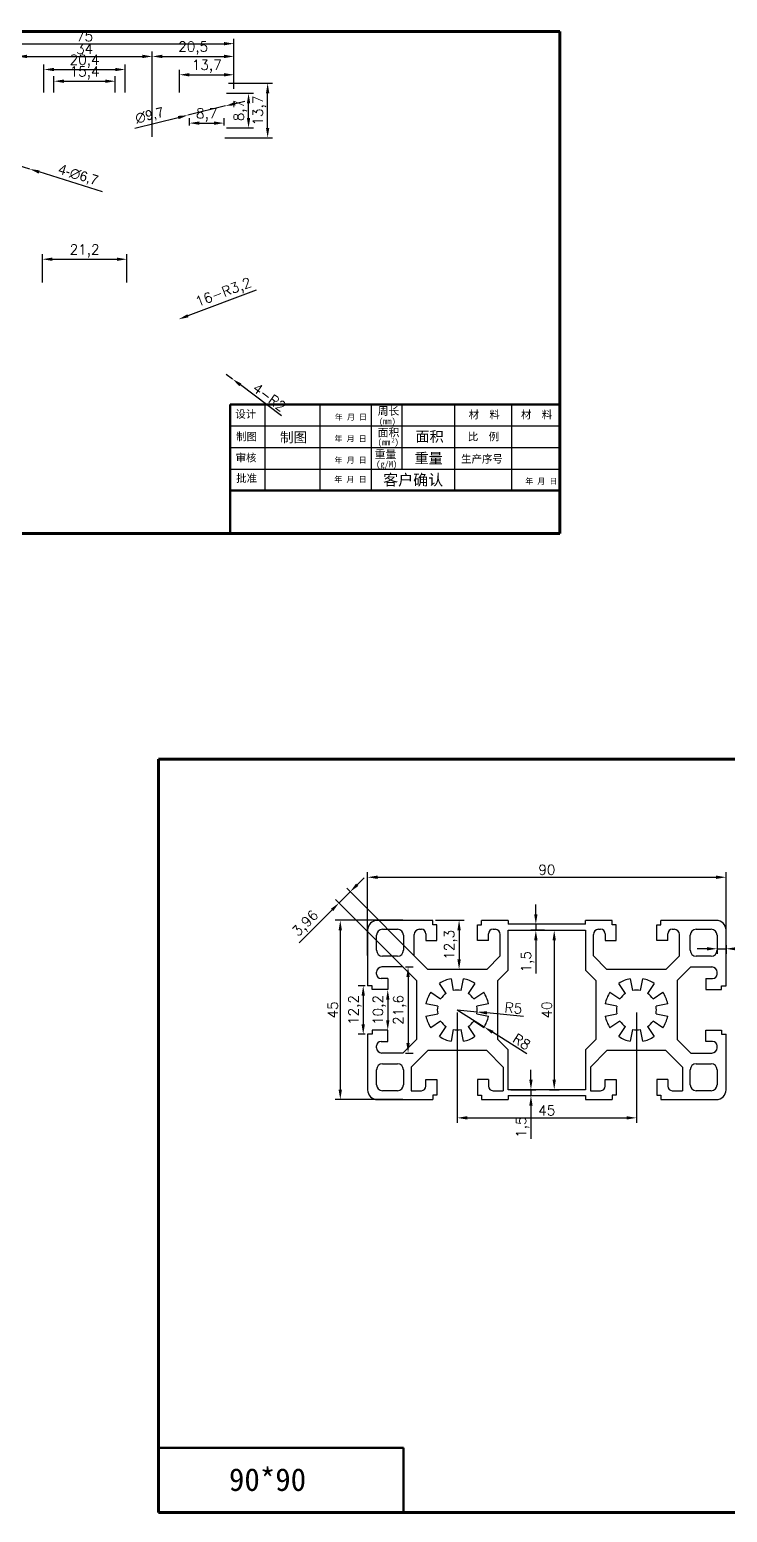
# Model space of a CAD drawing. Header units: millimetres. Extents: x 667 to 3290, y 428 to 2286.
# Drawn here: x 944.8 to 1120, y 1030.2 to 1402.3 of the extents above; entities that cross this region are included whole.
import ezdxf

# ---------------------------------------------------------------- set-up
doc = ezdxf.new("R2010")
doc.units = ezdxf.units.MM
doc.layers.add('实体1', color=5, linetype='Continuous', lineweight=50)
doc.layers.add('标注层', color=210, linetype='Continuous', lineweight=0)
doc.layers.add('细线', color=100, linetype='Continuous')
doc.styles.get("Standard").update_dxf_attribs({"font": 'txt', "bigfont": 'gbcbig.shx'})
doc.styles.add('宋体', font='', dxfattribs={"height": 2.5})
doc.styles.add('文字', font='')
doc.styles.get('宋体').set_extended_font_data('SimSun')
doc.styles.get('文字').set_extended_font_data('KaiTi_GB2312')
doc.dimstyles.new('ISO-25', dxfattribs={"dimtxt": 2.5, "dimasz": 2.5, "dimexe": 1.25, "dimexo": 0.625, "dimtad": 1, "dimtxsty": 'Standard', "dimcen": 2.5, "dimadec": 0, "dimazin": 0, "dimtfac": 1, "dimtmove": 0, "dimatfit": 3, "dimfxl": 1, "dimarcsym": 0})

# ---------------------------------------------------------------- blocks, each defined once
blk = doc.blocks.new('*D766')
at = {"color": 0, "lineweight": -2, "transparency": 16777216}
for p, q in [((1029.67, 1169.91), (1029.67, 1190.8)), ((1119.67, 1169.91), (1119.67, 1190.8)), ((1032.17, 1189.55), (1117.17, 1189.55))]:
    blk.add_line(p, q, dxfattribs=at)
at = {"color": 0, "transparency": 16777216}
for points in [[(1032.17, 1189.97), (1032.17, 1189.13), (1029.67, 1189.55)], [(1117.17, 1189.97), (1117.17, 1189.13), (1119.67, 1189.55)]]:
    blk.add_solid(points, dxfattribs=at)
at = {"layer": 'DEFPOINTS', "color": 0, "transparency": 16777216}
for p in [(1119.67, 1189.55), (1029.67, 1169.29), (1119.67, 1169.29)]:
    blk.add_point(p, dxfattribs=at)
at = {"color": 0, "lineweight": 40, "transparency": 16777216, "insert": (1074.67, 1191.42), "char_height": 2.5, "attachment_point": 5}
blk.add_mtext('90', dxfattribs=at)
blk = doc.blocks.new('*D767')
at = {"color": 0, "lineweight": -2, "transparency": 16777216}
for p, q in [((1038.5, 1178.74), (1021.57, 1178.74)), ((1022.82, 1176.24), (1022.82, 1136.24)), ((1038.5, 1133.74), (1021.57, 1133.74))]:
    blk.add_line(p, q, dxfattribs=at)
at = {"color": 0, "transparency": 16777216}
for points in [[(1022.4, 1176.24), (1023.23, 1176.24), (1022.82, 1178.74)], [(1022.4, 1136.24), (1023.23, 1136.24), (1022.82, 1133.74)]]:
    blk.add_solid(points, dxfattribs=at)
at = {"layer": 'DEFPOINTS', "color": 0, "transparency": 16777216}
for p in [(1039.12, 1178.74), (1022.82, 1133.74), (1039.12, 1133.74)]:
    blk.add_point(p, dxfattribs=at)
at = {"color": 0, "lineweight": 40, "transparency": 16777216, "insert": (1020.94, 1156.24), "char_height": 2.5, "attachment_point": 5, "rotation": 90}
blk.add_mtext('45', dxfattribs=at)
blk = doc.blocks.new('*D768')
at = {"color": 0, "lineweight": -2, "transparency": 16777216}
for p, q in [((1046.7, 1178.74), (1053.89, 1178.74)), ((1052.64, 1176.24), (1052.64, 1168.94)), ((1052.8, 1166.44), (1053.89, 1166.44))]:
    blk.add_line(p, q, dxfattribs=at)
at = {"color": 0, "transparency": 16777216}
for points in [[(1052.22, 1176.24), (1053.06, 1176.24), (1052.64, 1178.74)], [(1052.22, 1168.94), (1053.06, 1168.94), (1052.64, 1166.44)]]:
    blk.add_solid(points, dxfattribs=at)
at = {"layer": 'DEFPOINTS', "color": 0, "transparency": 16777216}
for p in [(1046.07, 1178.74), (1052.17, 1166.44), (1052.64, 1166.44)]:
    blk.add_point(p, dxfattribs=at)
at = {"color": 0, "lineweight": 40, "transparency": 16777216, "insert": (1050.56, 1172.59), "char_height": 2.5, "attachment_point": 5, "rotation": 90}
blk.add_mtext('12,3', dxfattribs=at)
blk = doc.blocks.new('*D769')
at = {"color": 0, "lineweight": -2, "transparency": 16777216}
for p, q in [((1075.3, 1176.24), (1077.77, 1176.24)), ((1076.52, 1173.74), (1076.52, 1138.74)), ((1075.3, 1136.24), (1077.77, 1136.24))]:
    blk.add_line(p, q, dxfattribs=at)
at = {"color": 0, "transparency": 16777216}
for points in [[(1076.11, 1173.74), (1076.94, 1173.74), (1076.52, 1176.24)], [(1076.11, 1138.74), (1076.94, 1138.74), (1076.52, 1136.24)]]:
    blk.add_solid(points, dxfattribs=at)
at = {"layer": 'DEFPOINTS', "color": 0, "transparency": 16777216}
for p in [(1074.67, 1176.24), (1074.67, 1136.24), (1076.52, 1136.24)]:
    blk.add_point(p, dxfattribs=at)
at = {"color": 0, "lineweight": 40, "transparency": 16777216, "insert": (1074.65, 1156.24), "char_height": 2.5, "attachment_point": 5, "rotation": 90}
blk.add_mtext('40', dxfattribs=at)
blk = doc.blocks.new('*D770')
at = {"color": 0, "lineweight": -2, "transparency": 16777216}
for p, q in [((1052.17, 1155.61), (1052.17, 1127.92)), ((1097.17, 1155.61), (1097.17, 1127.92)), ((1054.67, 1129.17), (1094.67, 1129.17))]:
    blk.add_line(p, q, dxfattribs=at)
at = {"color": 0, "transparency": 16777216}
for points in [[(1054.67, 1129.58), (1054.67, 1128.75), (1052.17, 1129.17)], [(1094.67, 1129.58), (1094.67, 1128.75), (1097.17, 1129.17)]]:
    blk.add_solid(points, dxfattribs=at)
at = {"layer": 'DEFPOINTS', "color": 0, "transparency": 16777216}
for p in [(1052.17, 1156.24), (1097.17, 1156.24), (1097.17, 1129.17)]:
    blk.add_point(p, dxfattribs=at)
at = {"color": 0, "lineweight": 40, "transparency": 16777216, "insert": (1074.67, 1131.04), "char_height": 2.5, "attachment_point": 5}
blk.add_mtext('45', dxfattribs=at)
blk = doc.blocks.new('*D771')
at = {"color": 0, "lineweight": -2, "transparency": 16777216}
for p, q in [((1027.07, 1187.67), (1028.84, 1189.44)), ((1041.53, 1164.08), (1021.62, 1183.99)), ((1025.3, 1185.9), (1022.5, 1183.1)), ((1044.33, 1166.88), (1024.42, 1186.79)), ((1020.74, 1181.34), (1012.49, 1173.09))]:
    blk.add_line(p, q, dxfattribs=at)
at = {"color": 0, "transparency": 16777216}
for points in [[(1026.78, 1187.97), (1027.37, 1187.38), (1025.3, 1185.9)], [(1020.44, 1181.63), (1021.03, 1181.04), (1022.5, 1183.1)]]:
    blk.add_solid(points, dxfattribs=at)
at = {"layer": 'DEFPOINTS', "color": 0, "transparency": 16777216}
for p in [(1022.5, 1183.1), (1044.77, 1166.44), (1041.97, 1163.64)]:
    blk.add_point(p, dxfattribs=at)
at = {"color": 0, "lineweight": 40, "transparency": 16777216, "insert": (1014.25, 1177.8), "char_height": 2.5, "attachment_point": 5, "rotation": 45}
blk.add_mtext('3,96', dxfattribs=at)
blk = doc.blocks.new('*D772')
at = {"color": 0, "lineweight": -2, "transparency": 16777216}
for p, q in [((1034.11, 1161.34), (1033.48, 1161.34)), ((1034.73, 1158.84), (1034.73, 1153.64)), ((1034.11, 1151.14), (1033.48, 1151.14))]:
    blk.add_line(p, q, dxfattribs=at)
at = {"color": 0, "transparency": 16777216}
for points in [[(1034.32, 1158.84), (1035.15, 1158.84), (1034.73, 1161.34)], [(1034.32, 1153.64), (1035.15, 1153.64), (1034.73, 1151.14)]]:
    blk.add_solid(points, dxfattribs=at)
at = {"layer": 'DEFPOINTS', "color": 0, "transparency": 16777216}
for p in [(1034.73, 1161.34), (1034.73, 1151.14), (1034.73, 1151.14)]:
    blk.add_point(p, dxfattribs=at)
at = {"color": 0, "lineweight": 40, "transparency": 16777216, "insert": (1032.65, 1156.24), "char_height": 2.5, "attachment_point": 5, "rotation": 90}
blk.add_mtext('10,2', dxfattribs=at)
blk = doc.blocks.new('*D773')
at = {"color": 0, "lineweight": -2, "transparency": 16777216}
for p, q in [((1029.05, 1162.34), (1027.32, 1162.34)), ((1028.57, 1159.84), (1028.57, 1152.64)), ((1029.05, 1150.14), (1027.32, 1150.14))]:
    blk.add_line(p, q, dxfattribs=at)
at = {"color": 0, "transparency": 16777216}
for points in [[(1028.15, 1159.84), (1028.99, 1159.84), (1028.57, 1162.34)], [(1028.15, 1152.64), (1028.99, 1152.64), (1028.57, 1150.14)]]:
    blk.add_solid(points, dxfattribs=at)
at = {"layer": 'DEFPOINTS', "color": 0, "transparency": 16777216}
for p in [(1029.67, 1162.34), (1028.57, 1150.14), (1029.67, 1150.14)]:
    blk.add_point(p, dxfattribs=at)
at = {"color": 0, "lineweight": 40, "transparency": 16777216, "insert": (1026.49, 1156.24), "char_height": 2.5, "attachment_point": 5, "rotation": 90}
blk.add_mtext('12,2', dxfattribs=at)
blk = doc.blocks.new('*D774')
at = {"color": 0, "lineweight": -2, "transparency": 16777216}
for p, q in [((1039.17, 1167.04), (1041.08, 1167.04)), ((1039.83, 1164.54), (1039.83, 1147.94)), ((1039.17, 1145.44), (1041.08, 1145.44))]:
    blk.add_line(p, q, dxfattribs=at)
at = {"color": 0, "transparency": 16777216}
for points in [[(1039.41, 1164.54), (1040.25, 1164.54), (1039.83, 1167.04)], [(1039.41, 1147.94), (1040.25, 1147.94), (1039.83, 1145.44)]]:
    blk.add_solid(points, dxfattribs=at)
at = {"layer": 'DEFPOINTS', "color": 0, "transparency": 16777216}
for p in [(1038.55, 1167.04), (1038.55, 1145.44), (1039.83, 1145.44)]:
    blk.add_point(p, dxfattribs=at)
at = {"color": 0, "lineweight": 40, "transparency": 16777216, "insert": (1037.75, 1156.24), "char_height": 2.5, "attachment_point": 5, "rotation": 90}
blk.add_mtext('21,6', dxfattribs=at)
blk = doc.blocks.new('*D775')
at = {"color": 0, "lineweight": -2, "transparency": 16777216}
for p, q in [((1052.17, 1156.24), (1057.15, 1155.74)), ((1068.81, 1154.58), (1059.63, 1155.49))]:
    blk.add_line(p, q, dxfattribs=at)
at = {"color": 0, "transparency": 16777216}
blk.add_solid([(1059.68, 1155.91), (1059.59, 1155.08), (1057.15, 1155.74)], dxfattribs=at)
at = {"layer": 'DEFPOINTS', "color": 0, "transparency": 16777216}
for p in [(1052.17, 1156.24), (1057.15, 1155.74)]:
    blk.add_point(p, dxfattribs=at)
at = {"color": 0, "lineweight": 40, "transparency": 16777216, "insert": (1066.3, 1156.71), "char_height": 2.5, "attachment_point": 5, "rotation": 354.3077}
blk.add_mtext('R5', dxfattribs=at)
blk = doc.blocks.new('*D776')
at = {"color": 0, "lineweight": -2, "transparency": 16777216}
for p, q in [((1052.17, 1156.24), (1058.94, 1151.97)), ((1069.65, 1145.22), (1061.06, 1150.64))]:
    blk.add_line(p, q, dxfattribs=at)
at = {"color": 0, "transparency": 16777216}
blk.add_solid([(1061.28, 1150.99), (1060.83, 1150.29), (1058.94, 1151.97)], dxfattribs=at)
at = {"layer": 'DEFPOINTS', "color": 0, "transparency": 16777216}
for p in [(1052.17, 1156.24), (1058.94, 1151.97)]:
    blk.add_point(p, dxfattribs=at)
at = {"color": 0, "lineweight": 40, "transparency": 16777216, "insert": (1068.36, 1148.26), "char_height": 2.5, "attachment_point": 5, "rotation": 327.7838}
blk.add_mtext('R8', dxfattribs=at)
blk = doc.blocks.new('*D777')
at = {"color": 0, "lineweight": -2, "transparency": 16777216}
for p, q in [((1070.68, 1138.74), (1070.68, 1141.24)), ((1065.6, 1136.24), (1071.93, 1136.24)), ((1070.68, 1136.24), (1070.68, 1134.74)), ((1065.6, 1134.74), (1071.93, 1134.74)), ((1070.68, 1132.24), (1070.68, 1123.9))]:
    blk.add_line(p, q, dxfattribs=at)
at = {"color": 0, "transparency": 16777216}
for points in [[(1070.27, 1138.74), (1071.1, 1138.74), (1070.68, 1136.24)], [(1070.27, 1132.24), (1071.1, 1132.24), (1070.68, 1134.74)]]:
    blk.add_solid(points, dxfattribs=at)
at = {"layer": 'DEFPOINTS', "color": 0, "transparency": 16777216}
for p in [(1064.97, 1136.24), (1064.97, 1134.74), (1070.68, 1134.74)]:
    blk.add_point(p, dxfattribs=at)
at = {"color": 0, "lineweight": 40, "transparency": 16777216, "insert": (1068.6, 1126.82), "char_height": 2.5, "attachment_point": 5, "rotation": 90}
blk.add_mtext('1,5', dxfattribs=at)
blk = doc.blocks.new('*D778')
at = {"color": 0, "lineweight": -2, "transparency": 16777216}
for p, q in [((1117.42, 1172.49), (1117.42, 1170.35)), ((1119.67, 1172.49), (1119.67, 1170.35)), ((1114.92, 1171.6), (1112.42, 1171.6)), ((1117.42, 1171.6), (1119.67, 1171.6)), ((1122.17, 1171.6), (1133.84, 1171.6))]:
    blk.add_line(p, q, dxfattribs=at)
at = {"color": 0, "transparency": 16777216}
for points in [[(1114.92, 1172.01), (1114.92, 1171.18), (1117.42, 1171.6)], [(1122.17, 1172.01), (1122.17, 1171.18), (1119.67, 1171.6)]]:
    blk.add_solid(points, dxfattribs=at)
at = {"layer": 'DEFPOINTS', "color": 0, "transparency": 16777216}
for p in [(1117.42, 1173.11), (1119.67, 1173.11), (1119.67, 1171.6)]:
    blk.add_point(p, dxfattribs=at)
at = {"color": 0, "lineweight": 40, "transparency": 16777216, "insert": (1129.25, 1173.68), "char_height": 2.5, "attachment_point": 5}
blk.add_mtext('2,25', dxfattribs=at)
blk = doc.blocks.new('*D779')
at = {"color": 0, "lineweight": -2, "transparency": 16777216}
for p, q in [((1071.91, 1180.24), (1071.91, 1182.74)), ((1074.05, 1177.74), (1070.66, 1177.74)), ((1074.05, 1176.24), (1070.66, 1176.24)), ((1071.91, 1177.74), (1071.91, 1176.24)), ((1071.91, 1173.74), (1071.91, 1165.4))]:
    blk.add_line(p, q, dxfattribs=at)
at = {"color": 0, "transparency": 16777216}
for points in [[(1071.49, 1180.24), (1072.33, 1180.24), (1071.91, 1177.74)], [(1071.49, 1173.74), (1072.33, 1173.74), (1071.91, 1176.24)]]:
    blk.add_solid(points, dxfattribs=at)
at = {"layer": 'DEFPOINTS', "color": 0, "transparency": 16777216}
for p in [(1071.91, 1176.24), (1074.67, 1177.74), (1074.67, 1176.24)]:
    blk.add_point(p, dxfattribs=at)
at = {"color": 0, "lineweight": 40, "transparency": 16777216, "insert": (1069.83, 1168.32), "char_height": 2.5, "attachment_point": 5, "rotation": 90}
blk.add_mtext('1,5', dxfattribs=at)
blk = doc.blocks.new('*D1271')
at = {"layer": 'DEFPOINTS', "color": 0, "transparency": 16777216}
for p in [(996.13, 1398.75), (921.13, 1386.81), (996.13, 1386.81)]:
    blk.add_point(p, dxfattribs=at)
at = {"layer": '标注层', "color": 0, "lineweight": -2, "transparency": 16777216}
for p, q in [((921.13, 1387.43), (921.13, 1400)), ((996.13, 1387.43), (996.13, 1400)), ((923.63, 1398.75), (993.63, 1398.75))]:
    blk.add_line(p, q, dxfattribs=at)
at = {"layer": '标注层', "color": 0, "transparency": 16777216}
for points in [[(923.63, 1399.17), (923.63, 1398.34), (921.13, 1398.75)], [(993.63, 1399.17), (993.63, 1398.34), (996.13, 1398.75)]]:
    blk.add_solid(points, dxfattribs=at)
at = {"layer": '标注层', "color": 0, "transparency": 16777216, "insert": (958.63, 1400.63), "char_height": 2.5, "attachment_point": 5}
blk.add_mtext('75', dxfattribs=at)
blk = doc.blocks.new('*D1273')
at = {"layer": 'DEFPOINTS', "color": 0, "transparency": 16777216}
for p in [(968.83, 1392.26), (948.43, 1385.91), (968.83, 1385.91)]:
    blk.add_point(p, dxfattribs=at)
at = {"layer": '标注层', "color": 0, "lineweight": -2, "transparency": 16777216}
for p, q in [((948.43, 1386.53), (948.43, 1393.51)), ((950.93, 1392.26), (966.33, 1392.26)), ((968.83, 1386.53), (968.83, 1393.51))]:
    blk.add_line(p, q, dxfattribs=at)
at = {"layer": '标注层', "color": 0, "transparency": 16777216}
for points in [[(950.93, 1392.68), (950.93, 1391.85), (948.43, 1392.26)], [(966.33, 1392.68), (966.33, 1391.85), (968.83, 1392.26)]]:
    blk.add_solid(points, dxfattribs=at)
at = {"layer": '标注层', "color": 0, "transparency": 16777216, "insert": (958.63, 1394.35), "char_height": 2.5, "attachment_point": 5}
blk.add_mtext('20,4', dxfattribs=at)
blk = doc.blocks.new('*D1274')
at = {"layer": 'DEFPOINTS', "color": 0, "transparency": 16777216}
for p in [(966.33, 1389.33), (950.93, 1385.91), (966.33, 1385.91)]:
    blk.add_point(p, dxfattribs=at)
at = {"layer": '标注层', "color": 0, "lineweight": -2, "transparency": 16777216}
for p, q in [((950.93, 1386.53), (950.93, 1390.58)), ((953.43, 1389.33), (963.83, 1389.33)), ((966.33, 1386.53), (966.33, 1390.58))]:
    blk.add_line(p, q, dxfattribs=at)
at = {"layer": '标注层', "color": 0, "transparency": 16777216}
for points in [[(953.43, 1389.75), (953.43, 1388.91), (950.93, 1389.33)], [(963.83, 1389.75), (963.83, 1388.91), (966.33, 1389.33)]]:
    blk.add_solid(points, dxfattribs=at)
at = {"layer": '标注层', "color": 0, "transparency": 16777216, "insert": (958.63, 1391.41), "char_height": 2.5, "attachment_point": 5}
blk.add_mtext('15,4', dxfattribs=at)
blk = doc.blocks.new('*D1276')
at = {"layer": 'DEFPOINTS', "color": 0, "transparency": 16777216}
for p in [(975.63, 1395.55), (941.63, 1374.71), (975.63, 1374.71)]:
    blk.add_point(p, dxfattribs=at)
at = {"layer": '标注层', "color": 0, "lineweight": -2, "transparency": 16777216}
for p, q in [((941.63, 1375.33), (941.63, 1396.8)), ((944.13, 1395.55), (973.13, 1395.55)), ((975.63, 1375.33), (975.63, 1396.8))]:
    blk.add_line(p, q, dxfattribs=at)
at = {"layer": '标注层', "color": 0, "transparency": 16777216}
for points in [[(944.13, 1395.97), (944.13, 1395.13), (941.63, 1395.55)], [(973.13, 1395.97), (973.13, 1395.13), (975.63, 1395.55)]]:
    blk.add_solid(points, dxfattribs=at)
at = {"layer": '标注层', "color": 0, "transparency": 16777216, "insert": (958.63, 1397.43), "char_height": 2.5, "attachment_point": 5}
blk.add_mtext('34', dxfattribs=at)
blk = doc.blocks.new('*D868')
at = {"layer": 'DEFPOINTS', "color": 0, "transparency": 16777216}
for p in [(996.13, 1395.55), (996.13, 1386.81), (975.63, 1374.71)]:
    blk.add_point(p, dxfattribs=at)
at = {"layer": '标注层', "color": 0, "lineweight": -2, "transparency": 16777216}
for p, q in [((975.63, 1375.33), (975.63, 1396.8)), ((978.13, 1395.55), (993.63, 1395.55)), ((996.13, 1387.43), (996.13, 1396.8))]:
    blk.add_line(p, q, dxfattribs=at)
at = {"layer": '标注层', "color": 0, "transparency": 16777216}
for points in [[(978.13, 1395.97), (978.13, 1395.13), (975.63, 1395.55)], [(993.63, 1395.97), (993.63, 1395.13), (996.13, 1395.55)]]:
    blk.add_solid(points, dxfattribs=at)
at = {"layer": '标注层', "color": 0, "transparency": 16777216, "insert": (985.88, 1397.63), "char_height": 2.5, "attachment_point": 5}
blk.add_mtext('20,5', dxfattribs=at)
blk = doc.blocks.new('*D1277')
at = {"layer": 'DEFPOINTS', "color": 0, "transparency": 16777216}
for p in [(996.13, 1390.95), (982.43, 1385.91), (996.13, 1386.81)]:
    blk.add_point(p, dxfattribs=at)
at = {"layer": '标注层', "color": 0, "lineweight": -2, "transparency": 16777216}
for p, q in [((982.43, 1386.53), (982.43, 1392.2)), ((996.13, 1387.43), (996.13, 1392.2)), ((984.93, 1390.95), (993.63, 1390.95))]:
    blk.add_line(p, q, dxfattribs=at)
at = {"layer": '标注层', "color": 0, "transparency": 16777216}
for points in [[(984.93, 1391.36), (984.93, 1390.53), (982.43, 1390.95)], [(993.63, 1391.36), (993.63, 1390.53), (996.13, 1390.95)]]:
    blk.add_solid(points, dxfattribs=at)
at = {"layer": '标注层', "color": 0, "transparency": 16777216, "insert": (989.28, 1393.03), "char_height": 2.5, "attachment_point": 5}
blk.add_mtext('13,7', dxfattribs=at)
blk = doc.blocks.new('*D1278')
at = {"layer": 'DEFPOINTS', "color": 0, "transparency": 16777216}
for p in [(984.93, 1377.61), (993.63, 1378.81), (993.63, 1377.61)]:
    blk.add_point(p, dxfattribs=at)
at = {"layer": '标注层', "color": 0, "lineweight": -2, "transparency": 16777216}
for p, q in [((984.93, 1378.23), (984.93, 1380.06)), ((987.43, 1378.81), (991.13, 1378.81)), ((993.63, 1378.23), (993.63, 1380.06))]:
    blk.add_line(p, q, dxfattribs=at)
at = {"layer": '标注层', "color": 0, "transparency": 16777216}
for points in [[(987.43, 1379.23), (987.43, 1378.39), (984.93, 1378.81)], [(991.13, 1379.23), (991.13, 1378.39), (993.63, 1378.81)]]:
    blk.add_solid(points, dxfattribs=at)
at = {"layer": '标注层', "color": 0, "transparency": 16777216, "insert": (989.28, 1380.89), "char_height": 2.5, "attachment_point": 5}
blk.add_mtext('8,7', dxfattribs=at)
blk = doc.blocks.new('*D1279')
at = {"layer": 'DEFPOINTS', "color": 0, "transparency": 16777216}
for p in [(993.63, 1386.31), (999.79, 1386.31), (993.63, 1377.61)]:
    blk.add_point(p, dxfattribs=at)
at = {"layer": '标注层', "color": 0, "lineweight": -2, "transparency": 16777216}
for p, q in [((994.25, 1386.31), (1001.04, 1386.31)), ((999.79, 1380.11), (999.79, 1383.81)), ((994.25, 1377.61), (1001.04, 1377.61))]:
    blk.add_line(p, q, dxfattribs=at)
at = {"layer": '标注层', "color": 0, "transparency": 16777216}
for points in [[(999.37, 1383.81), (1000.2, 1383.81), (999.79, 1386.31)], [(999.37, 1380.11), (1000.2, 1380.11), (999.79, 1377.61)]]:
    blk.add_solid(points, dxfattribs=at)
at = {"layer": '标注层', "color": 0, "transparency": 16777216, "insert": (997.7, 1381.96), "char_height": 2.5, "attachment_point": 5, "rotation": 90}
blk.add_mtext('8,7', dxfattribs=at)
blk = doc.blocks.new('*D1280')
at = {"layer": 'DEFPOINTS', "color": 0, "transparency": 16777216}
for p in [(994.13, 1388.81), (1004.58, 1388.81), (993.23, 1375.11)]:
    blk.add_point(p, dxfattribs=at)
at = {"layer": '标注层', "color": 0, "lineweight": -2, "transparency": 16777216}
for p, q in [((994.75, 1388.81), (1005.83, 1388.81)), ((1004.58, 1377.61), (1004.58, 1386.31)), ((993.85, 1375.11), (1005.83, 1375.11))]:
    blk.add_line(p, q, dxfattribs=at)
at = {"layer": '标注层', "color": 0, "transparency": 16777216}
for points in [[(1004.16, 1386.31), (1005, 1386.31), (1004.58, 1388.81)], [(1004.16, 1377.61), (1005, 1377.61), (1004.58, 1375.11)]]:
    blk.add_solid(points, dxfattribs=at)
at = {"layer": '标注层', "color": 0, "transparency": 16777216, "insert": (1002.5, 1381.96), "char_height": 2.5, "attachment_point": 5, "rotation": 90}
blk.add_mtext('13,7', dxfattribs=at)
blk = doc.blocks.new('*D1281')
at = {"layer": 'DEFPOINTS', "color": 0, "transparency": 16777216}
for p in [(984.57, 1380.8), (993.99, 1383.11)]:
    blk.add_point(p, dxfattribs=at)
at = {"layer": '标注层', "color": 0, "lineweight": -2, "transparency": 16777216}
for p, q in [((996.42, 1383.71), (998.85, 1384.3)), ((993.99, 1383.11), (984.57, 1380.8)), ((971.22, 1377.53), (982.14, 1380.21))]:
    blk.add_line(p, q, dxfattribs=at)
at = {"layer": '标注层', "color": 0, "transparency": 16777216}
for points in [[(982.04, 1380.61), (982.24, 1379.8), (984.57, 1380.8)], [(996.32, 1384.11), (996.52, 1383.3), (993.99, 1383.11)]]:
    blk.add_solid(points, dxfattribs=at)
at = {"layer": '标注层', "color": 0, "transparency": 16777216, "insert": (974.96, 1380.62), "char_height": 2.5, "attachment_point": 5, "rotation": 13.7816}
blk.add_mtext('{\\fTunga|b0|i0|c0|p2;∅9,7}', dxfattribs=at)
blk = doc.blocks.new('*D1282')
at = {"layer": 'DEFPOINTS', "color": 0, "transparency": 16777216}
for p in [(938.43, 1369.31), (944.83, 1367.3)]:
    blk.add_point(p, dxfattribs=at)
at = {"layer": '标注层', "color": 0, "lineweight": -2, "transparency": 16777216}
for p, q in [((936.05, 1370.07), (933.67, 1370.82)), ((938.43, 1369.31), (944.83, 1367.3)), ((963.16, 1361.53), (947.21, 1366.55))]:
    blk.add_line(p, q, dxfattribs=at)
at = {"layer": '标注层', "color": 0, "transparency": 16777216}
for points in [[(936.17, 1370.46), (935.92, 1369.67), (938.43, 1369.31)], [(947.33, 1366.95), (947.08, 1366.15), (944.83, 1367.3)]]:
    blk.add_solid(points, dxfattribs=at)
at = {"layer": '标注层', "color": 0, "transparency": 16777216, "insert": (957.01, 1365.68), "char_height": 2.5, "attachment_point": 5, "rotation": 342.5245}
blk.add_mtext('{\\fTunga|b0|i0|c0|p2;4-∅6,7}', dxfattribs=at)
blk = doc.blocks.new('*D1283')
at = {"layer": 'DEFPOINTS', "color": 0, "transparency": 16777216}
for p in [(969.23, 1344.65), (948.03, 1338.21), (969.23, 1338.21)]:
    blk.add_point(p, dxfattribs=at)
at = {"layer": '标注层', "color": 0, "lineweight": -2, "transparency": 16777216}
for p, q in [((948.03, 1338.83), (948.03, 1345.9)), ((950.53, 1344.65), (966.73, 1344.65)), ((969.23, 1338.83), (969.23, 1345.9))]:
    blk.add_line(p, q, dxfattribs=at)
at = {"layer": '标注层', "color": 0, "transparency": 16777216}
for points in [[(950.53, 1345.07), (950.53, 1344.23), (948.03, 1344.65)], [(966.73, 1345.07), (966.73, 1344.23), (969.23, 1344.65)]]:
    blk.add_solid(points, dxfattribs=at)
at = {"layer": '标注层', "color": 0, "transparency": 16777216, "insert": (958.63, 1346.73), "char_height": 2.5, "attachment_point": 5}
blk.add_mtext('21,2', dxfattribs=at)
blk = doc.blocks.new('*D1286')
at = {"layer": 'DEFPOINTS', "color": 0, "transparency": 16777216}
for p in [(994.13, 1315.81), (995.73, 1314.61)]:
    blk.add_point(p, dxfattribs=at)
at = {"layer": '标注层', "color": 0, "lineweight": -2, "transparency": 16777216}
for p, q in [((994.13, 1315.81), (995.73, 1314.61)), ((1008.09, 1305.39), (997.74, 1313.12))]:
    blk.add_line(p, q, dxfattribs=at)
at = {"layer": '标注层', "color": 0, "transparency": 16777216}
blk.add_solid([(997.98, 1313.45), (997.49, 1312.78), (995.73, 1314.61)], dxfattribs=at)
at = {"layer": '标注层', "color": 0, "transparency": 16777216, "insert": (1005.03, 1310.01), "char_height": 2.5, "attachment_point": 5, "rotation": 323.2577}
blk.add_mtext('4-R2', dxfattribs=at)
blk = doc.blocks.new('*D1287')
at = {"layer": 'DEFPOINTS', "color": 0, "transparency": 16777216}
for p in [(982.24, 1329.58), (985.23, 1330.71)]:
    blk.add_point(p, dxfattribs=at)
at = {"layer": '标注层', "color": 0, "lineweight": -2, "transparency": 16777216}
blk.add_line((1001.73, 1336.92), (984.57, 1330.46), dxfattribs=at)
at = {"layer": '标注层', "color": 0, "transparency": 16777216}
blk.add_solid([(984.43, 1330.85), (984.72, 1330.07), (982.24, 1329.58)], dxfattribs=at)
at = {"layer": '标注层', "color": 0, "transparency": 16777216, "insert": (993.59, 1336.08), "char_height": 2.5, "attachment_point": 5, "rotation": 20.6379}
blk.add_mtext('16-R3,2', dxfattribs=at)

msp = doc.modelspace()

# ---------------------------------------------------------------- linework, layer by layer
for p, q in [((1029.672, 1176.237), (1029.672, 1162.337)), ((1046.072, 1178.737), (1032.172, 1178.737)), ((1033.422, 1176.487), (1037.172, 1176.487)), ((1042.672, 1176.487), (1043.172, 1176.487)), ((1046.072, 1177.612), (1046.072, 1178.737)), ((1047.072, 1177.612), (1046.072, 1177.612)), ((1047.072, 1173.674), (1047.072, 1177.612)), ((1057.272, 1177.612), (1058.272, 1177.612)), ((1057.272, 1173.674), (1057.272, 1177.612)), ((1064.972, 1178.737), (1058.272, 1178.737)), ((1058.272, 1177.612), (1058.272, 1178.737)), ((1061.172, 1176.487), (1061.672, 1176.487)), ((1064.972, 1178.737), (1064.972, 1177.737)), ((1084.372, 1177.737), (1064.972, 1177.737)), ((1064.972, 1176.237), (1084.372, 1176.237)), ((1064.972, 1166.218), (1064.972, 1176.237)), ((1084.372, 1177.737), (1084.372, 1178.737)), ((1091.072, 1178.737), (1084.372, 1178.737)), ((1084.372, 1176.237), (1084.372, 1166.218)), ((1087.672, 1176.487), (1088.172, 1176.487)), ((1091.072, 1177.612), (1091.072, 1178.737)), ((1092.072, 1177.612), (1091.072, 1177.612)), ((1092.072, 1173.674), (1092.072, 1177.612)), ((1102.272, 1173.674), (1102.272, 1177.612)), ((1102.272, 1177.612), (1103.272, 1177.612)), ((1103.272, 1177.612), (1103.272, 1178.737)), ((1117.172, 1178.737), (1103.272, 1178.737)), ((1106.172, 1176.487), (1106.672, 1176.487)), ((1112.172, 1176.487), (1115.922, 1176.487)), ((1119.672, 1162.337), (1119.672, 1176.237)), ((1031.922, 1171.237), (1031.922, 1174.987)), ((1038.672, 1174.987), (1038.672, 1171.237)), ((1041.372, 1169.861), (1041.372, 1175.187)), ((1044.297, 1175.362), (1044.297, 1173.674)), ((1044.297, 1173.674), (1047.072, 1173.674)), ((1060.047, 1173.674), (1057.272, 1173.674)), ((1060.047, 1173.674), (1060.047, 1175.362)), ((1062.972, 1169.861), (1062.972, 1175.187)), ((1086.372, 1169.861), (1086.372, 1175.187)), ((1089.297, 1175.362), (1089.297, 1173.674)), ((1089.297, 1173.674), (1092.072, 1173.674)), ((1105.047, 1173.674), (1102.272, 1173.674)), ((1105.047, 1173.674), (1105.047, 1175.362)), ((1107.972, 1169.861), (1107.972, 1175.187)), ((1110.672, 1171.237), (1110.672, 1174.987)), ((1117.422, 1174.987), (1117.422, 1171.237)), ((1037.172, 1169.737), (1033.422, 1169.737)), ((1044.772, 1166.437), (1041.372, 1169.861)), ((1062.972, 1169.861), (1059.571, 1166.437)), ((1089.772, 1166.437), (1086.372, 1169.861)), ((1107.972, 1169.861), (1104.571, 1166.437)), ((1115.922, 1169.737), (1112.172, 1169.737)), ((1031.922, 1165.237), (1031.922, 1165.737)), ((1038.547, 1167.037), (1033.222, 1167.037)), ((1038.547, 1167.037), (1041.972, 1163.636)), ((1059.571, 1166.437), (1044.772, 1166.437)), ((1062.372, 1163.636), (1064.972, 1166.218)), ((1084.372, 1166.218), (1086.972, 1163.636)), ((1104.571, 1166.437), (1089.772, 1166.437)), ((1110.796, 1167.037), (1107.372, 1163.636)), ((1110.796, 1167.037), (1116.122, 1167.037)), ((1117.422, 1165.237), (1117.422, 1165.737)), ((1030.797, 1162.337), (1029.672, 1162.337)), ((1030.797, 1161.337), (1030.797, 1162.337)), ((1034.734, 1161.337), (1030.797, 1161.337)), ((1034.734, 1164.112), (1033.047, 1164.112)), ((1034.734, 1164.112), (1034.734, 1161.337)), ((1041.972, 1163.636), (1041.972, 1148.837)), ((1049.394, 1160.394), (1047.727, 1162.889)), ((1050.611, 1164.083), (1051.196, 1161.141)), ((1053.147, 1161.141), (1053.732, 1164.083)), ((1056.616, 1162.889), (1054.949, 1160.394)), ((1062.372, 1148.837), (1062.372, 1163.636)), ((1086.972, 1163.636), (1086.972, 1148.837)), ((1094.394, 1160.394), (1092.727, 1162.889)), ((1095.611, 1164.083), (1096.196, 1161.141)), ((1098.147, 1161.141), (1098.732, 1164.083)), ((1101.616, 1162.889), (1099.949, 1160.394)), ((1107.372, 1163.636), (1107.372, 1148.837)), ((1114.609, 1164.112), (1114.609, 1161.337)), ((1114.609, 1164.112), (1116.297, 1164.112)), ((1114.609, 1161.337), (1118.547, 1161.337)), ((1118.547, 1162.337), (1119.672, 1162.337)), ((1118.547, 1161.337), (1118.547, 1162.337)), ((1047.268, 1157.212), (1044.325, 1157.797)), ((1045.52, 1160.681), (1048.014, 1159.015)), ((1056.329, 1159.015), (1058.823, 1160.681)), ((1060.018, 1157.797), (1057.076, 1157.212)), ((1092.268, 1157.212), (1089.325, 1157.797)), ((1090.52, 1160.681), (1093.014, 1159.015)), ((1101.329, 1159.015), (1103.823, 1160.681)), ((1105.018, 1157.797), (1102.076, 1157.212)), ((1044.325, 1154.676), (1047.268, 1155.261)), ((1057.076, 1155.261), (1060.018, 1154.676)), ((1089.325, 1154.676), (1092.268, 1155.261)), ((1102.076, 1155.261), (1105.018, 1154.676)), ((1030.797, 1150.137), (1029.672, 1150.137)), ((1029.672, 1150.137), (1029.672, 1136.237)), ((1034.734, 1151.137), (1030.797, 1151.137)), ((1030.797, 1151.137), (1030.797, 1150.137)), ((1034.734, 1148.362), (1034.734, 1151.137)), ((1048.014, 1153.459), (1045.52, 1151.792)), ((1047.727, 1149.585), (1049.394, 1152.079)), ((1051.196, 1151.333), (1050.611, 1148.39)), ((1053.732, 1148.39), (1053.147, 1151.333)), ((1054.949, 1152.079), (1056.616, 1149.585)), ((1058.823, 1151.792), (1056.329, 1153.459)), ((1093.014, 1153.459), (1090.52, 1151.792)), ((1092.727, 1149.585), (1094.394, 1152.079)), ((1096.196, 1151.333), (1095.611, 1148.39)), ((1098.732, 1148.39), (1098.147, 1151.333)), ((1099.949, 1152.079), (1101.616, 1149.585)), ((1103.823, 1151.792), (1101.329, 1153.459)), ((1114.609, 1148.362), (1114.609, 1151.137)), ((1114.609, 1151.137), (1118.547, 1151.137)), ((1118.547, 1151.137), (1118.547, 1150.137)), ((1118.547, 1150.137), (1119.672, 1150.137)), ((1119.672, 1136.237), (1119.672, 1150.137)), ((1031.922, 1146.737), (1031.922, 1147.237)), ((1033.047, 1148.362), (1034.734, 1148.362)), ((1041.972, 1148.837), (1038.547, 1145.437)), ((1064.972, 1146.256), (1062.372, 1148.837)), ((1064.972, 1136.237), (1064.972, 1146.256)), ((1086.972, 1148.837), (1084.372, 1146.256)), ((1084.372, 1146.256), (1084.372, 1136.237)), ((1107.372, 1148.837), (1110.796, 1145.437)), ((1116.297, 1148.362), (1114.609, 1148.362)), ((1117.422, 1146.737), (1117.422, 1147.237)), ((1038.547, 1145.437), (1033.222, 1145.437)), ((1033.422, 1142.737), (1037.172, 1142.737)), ((1044.772, 1146.037), (1040.64, 1141.876)), ((1059.571, 1146.037), (1044.772, 1146.037)), ((1063.703, 1141.876), (1059.571, 1146.037)), ((1089.772, 1146.037), (1085.64, 1141.876)), ((1104.571, 1146.037), (1089.772, 1146.037)), ((1108.703, 1141.876), (1104.571, 1146.037)), ((1110.796, 1145.437), (1116.122, 1145.437)), ((1112.172, 1142.737), (1115.922, 1142.737)), ((1031.922, 1137.487), (1031.922, 1141.237)), ((1038.672, 1141.237), (1038.672, 1137.487)), ((1040.64, 1141.876), (1040.64, 1135.987)), ((1044.297, 1138.799), (1047.072, 1138.799)), ((1044.297, 1137.112), (1044.297, 1138.799)), ((1047.072, 1138.799), (1047.072, 1134.862)), ((1060.047, 1138.799), (1057.272, 1138.799)), ((1057.272, 1138.799), (1057.272, 1134.862)), ((1060.047, 1138.799), (1060.047, 1137.112)), ((1063.703, 1141.876), (1063.703, 1135.987)), ((1085.64, 1141.876), (1085.64, 1135.987)), ((1089.297, 1137.112), (1089.297, 1138.799)), ((1089.297, 1138.799), (1092.072, 1138.799)), ((1092.072, 1138.799), (1092.072, 1134.862)), ((1102.272, 1138.799), (1102.272, 1134.862)), ((1105.047, 1138.799), (1102.272, 1138.799)), ((1105.047, 1138.799), (1105.047, 1137.112)), ((1108.703, 1141.876), (1108.703, 1135.987)), ((1110.672, 1137.487), (1110.672, 1141.237)), ((1117.422, 1141.237), (1117.422, 1137.487)), ((1037.172, 1135.987), (1033.422, 1135.987)), ((1040.64, 1135.987), (1043.172, 1135.987)), ((1061.172, 1135.987), (1063.703, 1135.987)), ((1084.372, 1136.237), (1064.972, 1136.237)), ((1085.64, 1135.987), (1088.172, 1135.987)), ((1106.172, 1135.987), (1108.703, 1135.987)), ((1115.922, 1135.987), (1112.172, 1135.987)), ((1032.172, 1133.737), (1046.072, 1133.737)), ((1046.072, 1134.862), (1046.072, 1133.737)), ((1047.072, 1134.862), (1046.072, 1134.862)), ((1057.272, 1134.862), (1058.272, 1134.862)), ((1058.272, 1134.862), (1058.272, 1133.737)), ((1058.272, 1133.737), (1064.972, 1133.737)), ((1064.972, 1134.737), (1084.372, 1134.737)), ((1064.972, 1134.737), (1064.972, 1133.737)), ((1084.372, 1134.737), (1084.372, 1133.737)), ((1084.372, 1133.737), (1091.072, 1133.737)), ((1092.072, 1134.862), (1091.072, 1134.862)), ((1091.072, 1134.862), (1091.072, 1133.737)), ((1102.272, 1134.862), (1103.272, 1134.862)), ((1103.272, 1134.862), (1103.272, 1133.737)), ((1103.272, 1133.737), (1117.172, 1133.737))]:
    msp.add_line(p, q)
for centre, radius, start, end in [((1032.172, 1176.237), 2.5, 90, 180), ((1033.422, 1174.987), 1.5, 90, 180), ((1037.172, 1174.987), 1.5, 0, 90), ((1042.672, 1175.187), 1.3, 90, 180), ((1043.172, 1175.362), 1.125, 0, 90), ((1061.172, 1175.362), 1.125, 90, 180), ((1061.672, 1175.187), 1.3, 0, 90), ((1087.672, 1175.187), 1.3, 90, 180), ((1088.172, 1175.362), 1.125, 0, 90), ((1106.172, 1175.362), 1.125, 90, 180), ((1106.672, 1175.187), 1.3, 0, 90), ((1112.172, 1174.987), 1.5, 90, 180), ((1115.922, 1174.987), 1.5, 0, 90), ((1117.172, 1176.237), 2.5, 0, 90), ((1033.422, 1171.237), 1.5, 180, 270), ((1037.172, 1171.237), 1.5, 270, 0), ((1112.172, 1171.237), 1.5, 180, 270), ((1115.922, 1171.237), 1.5, 270, 0), ((1033.222, 1165.737), 1.3, 90, 180), ((1033.047, 1165.237), 1.125, 180, 270), ((1116.122, 1165.737), 1.3, 0, 90), ((1116.297, 1165.237), 1.125, 270, 0), ((1052.172, 1156.237), 8, 101.25, 123.75), ((1052.172, 1156.237), 5, 78.75, 101.25), ((1052.172, 1156.237), 8, 56.25, 78.75), ((1097.172, 1156.237), 8, 101.25, 123.75), ((1097.172, 1156.237), 5, 78.75, 101.25), ((1097.172, 1156.237), 8, 56.25, 78.75), ((1052.172, 1156.237), 8, 146.25, 168.75), ((1052.172, 1156.237), 5, 123.75, 146.25), ((1052.172, 1156.237), 5, 33.75, 56.25), ((1052.172, 1156.237), 8, 11.25, 33.75), ((1097.172, 1156.237), 8, 146.25, 168.75), ((1097.172, 1156.237), 5, 123.75, 146.25), ((1097.172, 1156.237), 5, 33.75, 56.25), ((1097.172, 1156.237), 8, 11.25, 33.75), ((1052.172, 1156.237), 8, 191.25, 213.75), ((1052.172, 1156.237), 5, 168.75, 191.25), ((1052.172, 1156.237), 5, 348.75, 11.25), ((1052.172, 1156.237), 8, 326.25, 348.75), ((1097.172, 1156.237), 8, 191.25, 213.75), ((1097.172, 1156.237), 5, 168.75, 191.25), ((1097.172, 1156.237), 5, 348.75, 11.25), ((1097.172, 1156.237), 8, 326.25, 348.75), ((1052.172, 1156.237), 5, 213.75, 236.25), ((1052.172, 1156.237), 5, 258.75, 281.25), ((1052.172, 1156.237), 5, 303.75, 326.25), ((1097.172, 1156.237), 5, 213.75, 236.25), ((1097.172, 1156.237), 5, 258.75, 281.25), ((1097.172, 1156.237), 5, 303.75, 326.25), ((1033.047, 1147.237), 1.125, 90, 180), ((1033.222, 1146.737), 1.3, 180, 270), ((1052.172, 1156.237), 8, 236.25, 258.75), ((1052.172, 1156.237), 8, 281.25, 303.75), ((1097.172, 1156.237), 8, 236.25, 258.75), ((1097.172, 1156.237), 8, 281.25, 303.75), ((1116.122, 1146.737), 1.3, 270, 0), ((1116.297, 1147.237), 1.125, 0, 90), ((1033.422, 1141.237), 1.5, 90, 180), ((1037.172, 1141.237), 1.5, 0, 90), ((1112.172, 1141.237), 1.5, 90, 180), ((1115.922, 1141.237), 1.5, 0, 90), ((1032.172, 1136.237), 2.5, 180, 270), ((1033.422, 1137.487), 1.5, 180, 270), ((1037.172, 1137.487), 1.5, 270, 0), ((1043.172, 1137.112), 1.125, 270, 0), ((1061.172, 1137.112), 1.125, 180, 270), ((1088.172, 1137.112), 1.125, 270, 0), ((1106.172, 1137.112), 1.125, 180, 270), ((1112.172, 1137.487), 1.5, 180, 270), ((1115.922, 1137.487), 1.5, 270, 0), ((1117.172, 1136.237), 2.5, 270, 0)]:
    msp.add_arc(centre, radius, start, end)
at = {"lineweight": 40}
for centre, start, end in [((1036.672, 1171.987), 0, 0), ((1112.672, 1171.987), 180, 180), ((1036.672, 1140.487), 0, 0), ((1112.672, 1140.487), 180, 180)]:
    msp.add_arc(centre, 2, start, end, dxfattribs=at)
at = {"layer": '实体1', "lineweight": 70}
for p, q in [((1077.904, 1401.807), (899.704, 1401.807)), ((1077.904, 1275.807), (1077.904, 1401.807)), ((899.704, 1275.807), (1077.904, 1275.807)), ((1244.467, 1219.162), (977.167, 1219.162)), ((977.167, 1219.162), (977.167, 1030.162)), ((977.167, 1030.162), (1244.467, 1030.162))]:
    msp.add_line(p, q, dxfattribs=at)
at = {"layer": '实体1'}
for p, q in [((1067.104, 1401.807), (1050.904, 1401.807)), ((995.13, 1308.207), (1077.904, 1308.207)), ((995.13, 1275.807), (995.13, 1308.207)), ((995.13, 1286.607), (1002.304, 1286.607)), ((1002.304, 1286.607), (1077.904, 1286.607)), ((977.167, 1046.362), (1038.714, 1046.362)), ((1038.714, 1046.362), (1038.714, 1030.162))]:
    msp.add_line(p, q, dxfattribs=at)
at = {"layer": '细线', "color": 5}
for p, q in [((1003.933, 1286.607), (1003.933, 1308.207)), ((1017.754, 1286.607), (1017.754, 1308.207)), ((1030.611, 1286.607), (1030.611, 1308.207)), ((1038.33, 1292.007), (1038.33, 1308.207)), ((1051.553, 1286.607), (1051.553, 1308.207)), ((1065.904, 1286.607), (1065.904, 1308.207)), ((995.13, 1302.807), (1077.904, 1302.807)), ((995.13, 1297.407), (1077.904, 1297.407)), ((995.13, 1292.007), (1077.904, 1292.007))]:
    msp.add_line(p, q, dxfattribs=at)

# ---------------------------------------------------------------- texts
at = {"layer": '实体1'}
for s, height, style, p in [('设计', 1.92, '宋体', (996.464, 1304.834)), ('周长', 1.9968, '宋体', (1032.209, 1305.565)), ('材  料', 1.92, '宋体', (1055.025, 1304.685)), ('材  料', 1.92, '宋体', (1068.171, 1304.685)), ('年 月 日', 1.44, '宋体', (1021.441, 1304.311)), ('面积', 1.9968, '宋体', (1032.209, 1300.165)), ('(mm)', 1.56, '文字', (1032.509, 1303.207)), ('制图', 1.92, '宋体', (996.668, 1299.189)), ('制图', 2.496, '宋体', (1007.68, 1298.712)), ('年 月 日', 1.44, '宋体', (1021.351, 1298.911)), ('(mm )', 1.56, '文字', (1032.2, 1297.964)), ('2', 1.03, '文字', (1035.676, 1298.711)), ('面积', 2.5958, '宋体', (1041.695, 1298.86)), ('比  例', 1.92, '宋体', (1054.841, 1299.166)), ('审核', 1.92, '宋体', (996.541, 1293.86)), ('年 月 日', 1.44, '宋体', (1021.351, 1293.511)), ('重量', 1.9968, '宋体', (1031.442, 1294.712)), ('重量', 2.5958, '宋体', (1041.454, 1293.403)), ('生产序号', 1.92, '宋体', (1053.144, 1293.586)), ('(g/M)', 1.56, '文字', (1031.807, 1292.429)), ('批准', 1.92, '宋体', (996.681, 1288.717)), ('年 月 日', 1.44, '宋体', (1021.325, 1288.688)), ('客户确认', 2.7648, '宋体', (1033.572, 1287.893)), ('年 月 日', 1.44, '宋体', (1069.238, 1288.222))]:
    msp.add_text(s, height=height, dxfattribs=dict(at, style=style)).set_placement(p)
at = {"layer": '标注层', "insert": (994.864, 1041.233), "char_height": 5.4675, "width": 62.5968, "attachment_point": 1}
msp.add_mtext('{\\fKaiTi_GB2312|b0|i0|c134|p49;\\H1.042x;90*90}', dxfattribs=at)

# ---------------------------------------------------------------- dimensions: what is measured, and where the dimension line sits
at = {"lineweight": 40}
for base, p1, p2, picture, middle in [((1119.672, 1189.549), (1029.672, 1169.287), (1119.672, 1169.287), '*D766', (1074.672, 1191.424)), ((1119.672, 1171.597), (1117.422, 1173.112), (1119.672, 1173.112), '*D778', (1129.255, 1173.681)), ((1097.172, 1129.167), (1052.172, 1156.237), (1097.172, 1156.237), '*D770', (1074.672, 1131.042))]:
    dim = msp.add_linear_dim(base=base, p1=p1, p2=p2, dimstyle='ISO-25', dxfattribs=at)
    dim.commit()
    dim.dimension.update_dxf_attribs({"geometry": picture, "text_midpoint": middle})
dim = msp.add_aligned_dim(p1=(1044.772, 1166.437), p2=(1041.972, 1163.636), distance=-27.531, dimstyle='ISO-25', dxfattribs=at)
dim.commit()
dim.dimension.update_dxf_attribs({"geometry": '*D771', "text_midpoint": (1014.254, 1177.8)})
for base, p1, p2, picture, middle in [((1071.911, 1176.237), (1074.672, 1177.737), (1074.672, 1176.237), '*D779', (1069.828, 1168.32)), ((1022.818, 1133.737), (1039.122, 1178.737), (1039.122, 1133.737), '*D767', (1020.943, 1156.237)), ((1052.641, 1166.437), (1046.072, 1178.737), (1052.172, 1166.437), '*D768', (1050.558, 1172.587)), ((1076.525, 1136.237), (1074.672, 1176.237), (1074.672, 1136.237), '*D769', (1074.65, 1156.237)), ((1039.831, 1145.437), (1038.547, 1167.037), (1038.547, 1145.437), '*D774', (1037.748, 1156.237)), ((1028.57, 1150.137), (1029.672, 1162.337), (1029.672, 1150.137), '*D773', (1026.487, 1156.237)), ((1034.734, 1151.137), (1034.734, 1161.337), (1034.734, 1151.137), '*D772', (1032.651, 1156.237)), ((1070.684, 1134.737), (1064.972, 1136.237), (1064.972, 1134.737), '*D777', (1068.601, 1126.82))]:
    dim = msp.add_linear_dim(base=base, p1=p1, p2=p2, angle=90, dimstyle='ISO-25', dxfattribs=at)
    dim.commit()
    dim.dimension.update_dxf_attribs({"geometry": picture, "text_midpoint": middle})
for mpoint, picture, middle in [((1057.147, 1155.741), '*D775', (1066.117, 1154.847)), ((1058.94, 1151.972), '*D776', (1067.356, 1146.669))]:
    dim = msp.add_radius_dim(center=(1052.172, 1156.237), mpoint=mpoint, dimstyle='ISO-25', dxfattribs=at)
    dim.commit()
    dim.dimension.update_dxf_attribs({"geometry": picture, "text_midpoint": middle, "dimtype": 164})
at = {"layer": '标注层'}
for base, p1, p2, picture, middle in [((996.13, 1398.753), (921.13, 1386.808), (996.13, 1386.808), '*D1271', (958.63, 1400.628)), ((996.13, 1395.552), (975.63, 1374.708), (996.13, 1386.808), '*D868', (985.88, 1397.635)), ((975.63, 1395.552), (941.63, 1374.708), (975.63, 1374.708), '*D1276', (958.63, 1397.427)), ((996.13, 1390.946), (982.43, 1385.908), (996.13, 1386.808), '*D1277', (989.28, 1393.03)), ((993.63, 1378.81), (984.93, 1377.608), (993.63, 1377.608), '*D1278', (989.28, 1380.893)), ((969.23, 1344.651), (948.03, 1338.208), (969.23, 1338.208), '*D1283', (958.63, 1346.734))]:
    dim = msp.add_linear_dim(base=base, p1=p1, p2=p2, dimstyle='ISO-25', dxfattribs=at)
    dim.commit()
    dim.dimension.update_dxf_attribs({"geometry": picture, "text_midpoint": middle})
for base, p1, p2, picture, middle in [((968.83, 1392.264), (948.43, 1385.908), (968.83, 1385.908), '*D1273', (958.63, 1392.264)), ((966.33, 1389.331), (950.93, 1385.908), (966.33, 1385.908), '*D1274', (958.63, 1389.331))]:
    dim = msp.add_linear_dim(base=base, p1=p1, p2=p2, dimstyle='ISO-25', dxfattribs=at)
    dim.commit()
    dim.dimension.update_dxf_attribs({"geometry": picture, "text_midpoint": middle, "dimtype": 160})
for base, p1, p2, picture, middle in [((1004.58, 1388.808), (993.23, 1375.108), (994.13, 1388.808), '*D1280', (1002.497, 1381.958)), ((999.788, 1386.308), (993.63, 1377.608), (993.63, 1386.308), '*D1279', (997.705, 1381.958))]:
    dim = msp.add_linear_dim(base=base, p1=p1, p2=p2, angle=90, dimstyle='ISO-25', dxfattribs=at)
    dim.commit()
    dim.dimension.update_dxf_attribs({"geometry": picture, "text_midpoint": middle})
for p1, p2, text, picture, middle in [((993.99, 1383.114), (984.569, 1380.803), '{\\fTunga|b0|i0|c0|p2;<>}', '*D1281', (974.961, 1380.622)), ((938.434, 1369.314), (944.825, 1367.302), '{\\fTunga|b0|i0|c0|p2;4-<>}', '*D1282', (957.014, 1365.68))]:
    dim = msp.add_diameter_dim_2p(p1=p1, p2=p2, text=text, dimstyle='ISO-25', dxfattribs=at)
    dim.commit()
    dim.dimension.update_dxf_attribs({"geometry": picture, "text_midpoint": middle})
dim = msp.add_radius_dim(center=(985.23, 1330.708), mpoint=(982.235, 1329.58), text='16-<>', dimstyle='ISO-25', override={"dimtmove": 1}, dxfattribs=at)
dim.commit()
dim.dimension.update_dxf_attribs({"geometry": '*D1287', "text_midpoint": (994.323, 1334.133), "dimtype": 164})
dim = msp.add_radius_dim(center=(994.13, 1315.808), mpoint=(995.732, 1314.612), text='4-<>', dimstyle='ISO-25', dxfattribs=at)
dim.commit()
dim.dimension.update_dxf_attribs({"geometry": '*D1286', "text_midpoint": (1005.034, 1310.008)})

doc.saveas('drawing.dxf')
